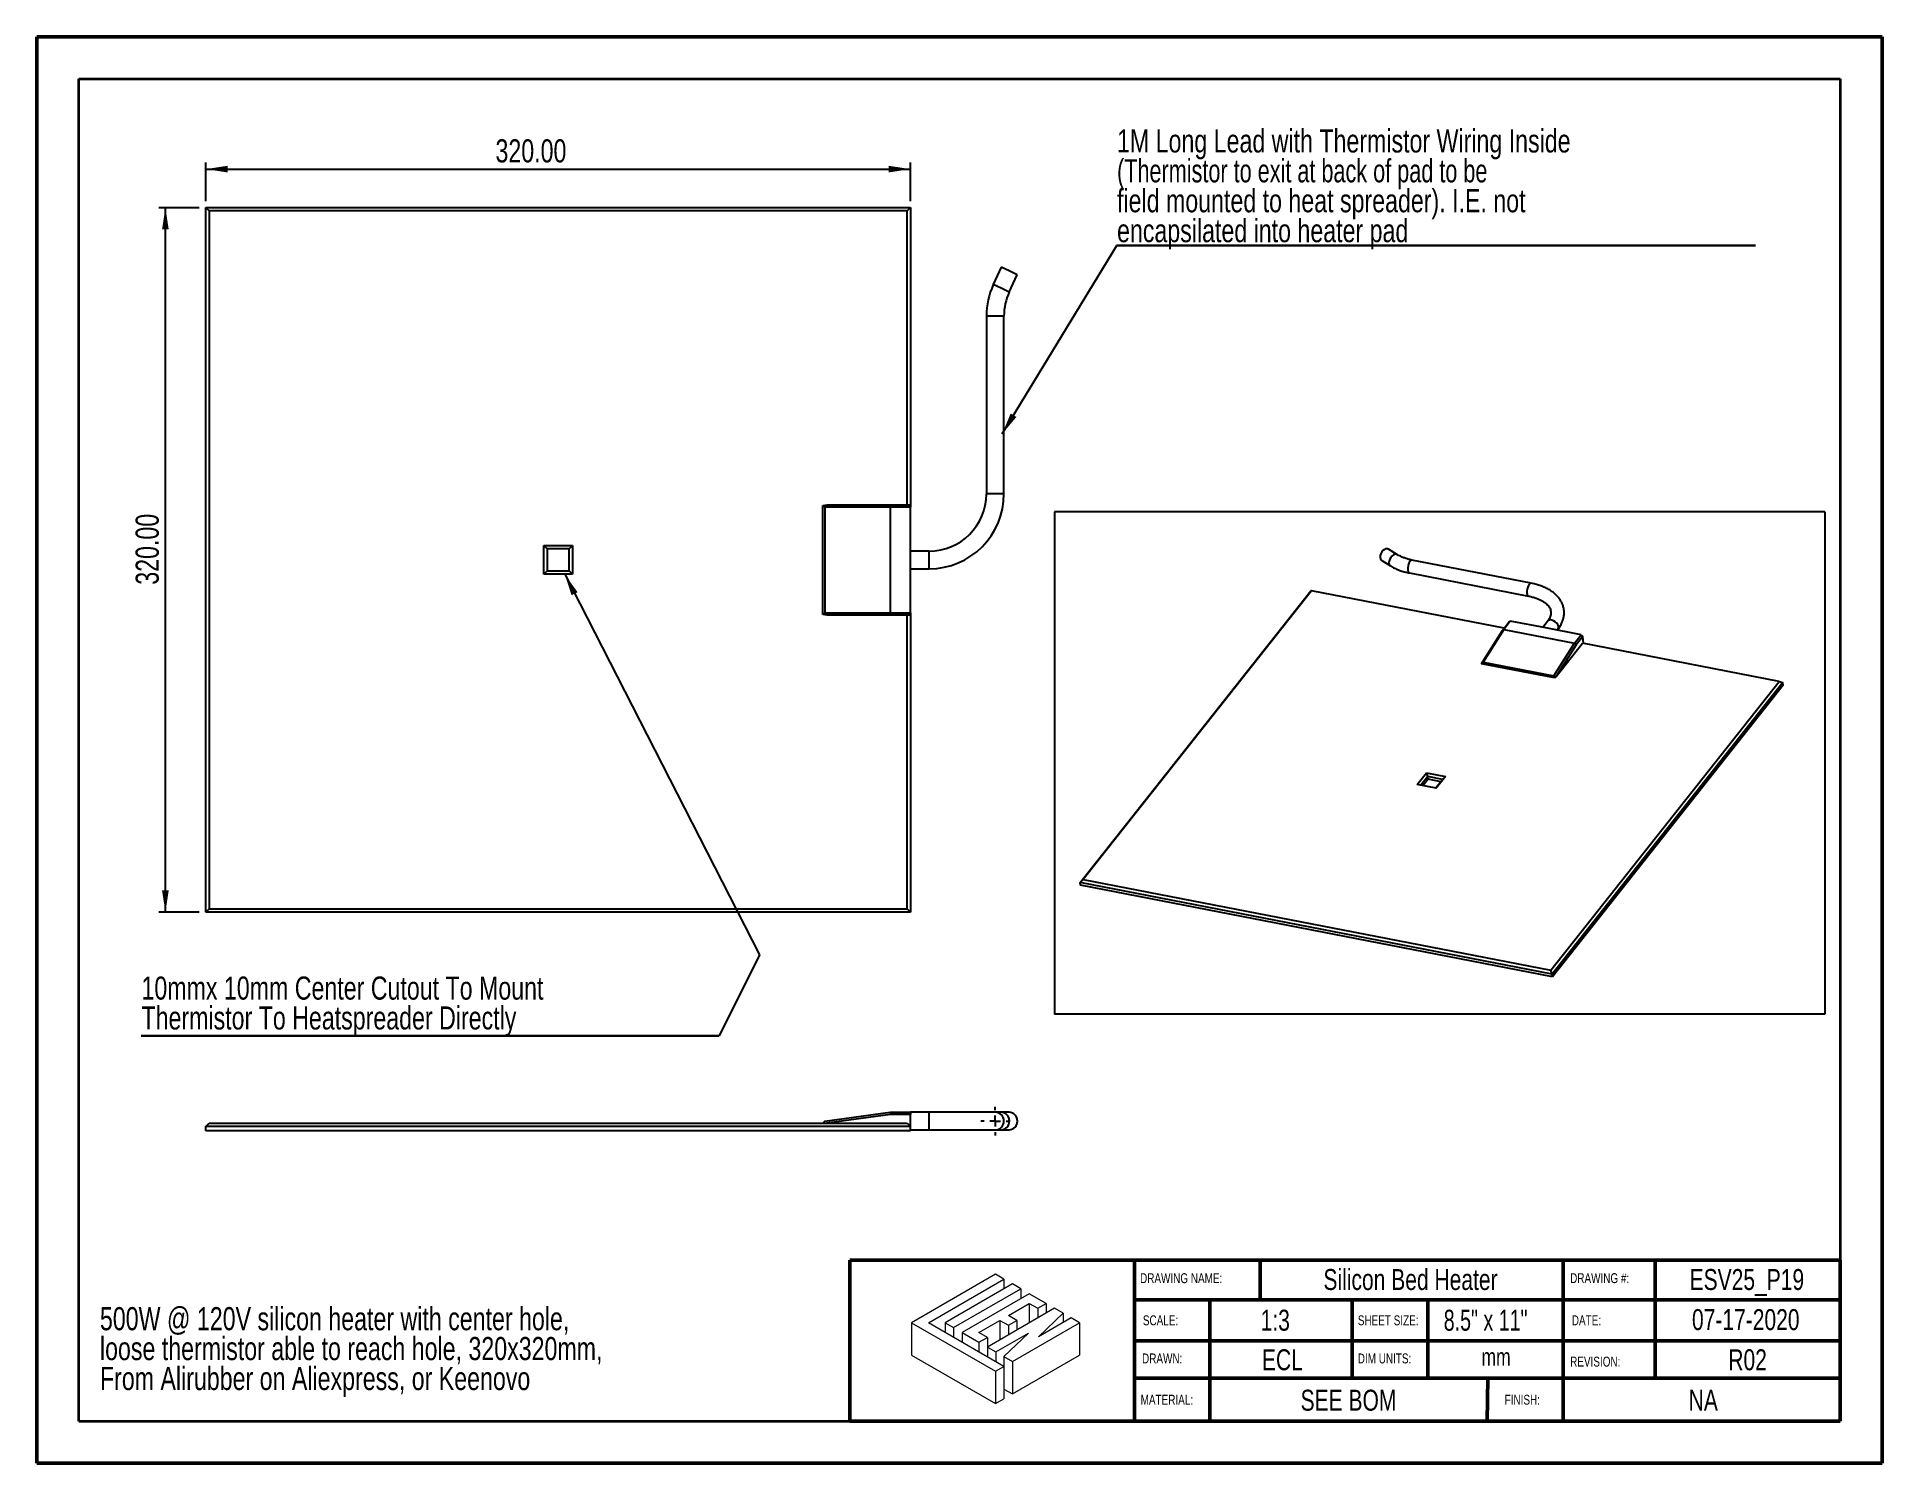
# Model space of a CAD drawing. Header units: millimetres. Extents: x 0 to 279, y 0 to 216.
import ezdxf

# ---------------------------------------------------------------- set-up
doc = ezdxf.new("R2010")
doc.units = ezdxf.units.MM
for name, color, linetype in [('PAGE_BORDER', 7, 'Continuous'), ('TITLE_BLOCK_BORDER', 7, 'Continuous'), ('TITLE_BLOCK_TEXT', 8, 'Continuous')]:
    doc.layers.add(name, color=color, linetype=linetype)
doc.styles.add('SLDTEXTSTYLE0', font='TXT', dxfattribs={"width": 0.75})
doc.styles.add('SLDTEXTSTYLE1', font='TXT', dxfattribs={"width": 0.7})
doc.dimstyles.new('SLDDIMSTYLE0', dxfattribs={"dimtxt": 3.5, "dimasz": 3.302, "dimexe": 0, "dimexo": 0.0625, "dimgap": 0.875, "dimtad": 1, "dimlfac": 3, "dimrnd": 1e-09, "dimzin": 4, "dimdsep": 46, "dimtxsty": 'SLDTEXTSTYLE0', "dimsah": 1, "dimcen": 0.09, "dimadec": 0, "dimazin": 1, "dimtfac": 1, "dimtofl": 0, "dimtmove": 0, "dimatfit": 3, "dimfxl": 1, "dimfrac": 2, "dimtolj": 1, "dimtzin": 12, "dimarcsym": 0})

# ---------------------------------------------------------------- blocks, each defined once
blk = doc.blocks.new('Lien3D Logo')
at = {"color": 7, "linetype": 'Continuous', "lineweight": 18}
for p, q in [((10.61, 16.33), (0, 10.21)), ((11.67, 15.71), (10.61, 16.33)), ((2.13, 10.21), (11.67, 15.71)), ((12.73, 15.1), (4.26, 10.21)), ((5.32, 9.59), (13.8, 14.49)), ((11.67, 15.71), (11.67, 14.49)), ((13.8, 14.49), (12.73, 15.1)), ((13.8, 14.49), (13.8, 13.26)), ((14.86, 13.87), (6.38, 8.98)), ((18.05, 12.03), (9.57, 7.13)), ((12.22, 11.12), (14.86, 12.64)), ((16.99, 12.64), (14.86, 13.87)), ((14.86, 12.64), (15.93, 12.03)), ((14.86, 12.64), (14.86, 10.19)), ((15.93, 12.03), (16.99, 12.64)), ((15.93, 12.03), (15.93, 10.8)), ((16.99, 12.64), (16.99, 11.42)), ((19.12, 11.42), (18.05, 12.03)), ((0, 10.21), (0, 6.12)), ((0, 10.21), (10.61, 4.08)), ((11.67, 4.7), (2.13, 10.21)), ((4.26, 10.21), (4.26, 8.98)), ((4.26, 10.21), (5.32, 9.59)), ((5.32, 9.59), (5.32, 8.36)), ((8.51, 8.98), (11.15, 10.5)), ((11.15, 10.5), (12.22, 9.89)), ((11.15, 10.5), (11.15, 8.05)), ((13.28, 10.5), (12.22, 11.12)), ((12.22, 9.89), (13.28, 10.5)), ((12.22, 9.89), (12.22, 8.66)), ((12.73, 5.31), (21.21, 10.21)), ((13.28, 10.5), (13.28, 9.28)), ((16.04, 8.45), (19.12, 11.42)), ((20.15, 10.82), (16.04, 8.45)), ((19.12, 11.42), (19.12, 10.22)), ((21.21, 10.21), (20.15, 10.82)), ((21.21, 10.21), (21.21, 6.12)), ((6.38, 8.98), (8.51, 7.75)), ((6.38, 8.98), (6.38, 7.75)), ((9.57, 8.36), (8.51, 8.98)), ((8.51, 7.75), (9.57, 8.36)), ((8.51, 7.75), (8.51, 6.52)), ((9.57, 8.36), (9.57, 7.13)), ((9.57, 7.13), (10.64, 6.52)), ((9.57, 7.13), (9.57, 5.91)), ((10.64, 6.52), (14.75, 8.89)), ((14.75, 8.89), (11.67, 5.93)), ((0, 6.12), (10.61, 0)), ((10.61, 4.08), (11.67, 4.7)), ((10.64, 6.52), (10.64, 5.29)), ((11.67, 5.93), (12.73, 5.31)), ((11.67, 5.93), (11.67, 4.7)), ((11.67, 4.7), (11.67, 0.61)), ((12.73, 1.23), (21.21, 6.12)), ((12.73, 5.31), (12.73, 1.23)), ((10.61, 4.08), (10.61, 0)), ((10.61, 0), (11.67, 0.61)), ((11.67, 1.84), (12.73, 1.23))]:
    blk.add_line(p, q, dxfattribs=at)
blk = doc.blocks.new('SW_NOTE_177')
at = {"layer": 'TITLE_BLOCK_BORDER', "color": 0, "char_height": 3.5, "attachment_point": 1, "style": 'SLDTEXTSTYLE0'}
for s, insert in [('500W @ 120V silicon heater with center hole,', (0, 4.51)), ('loose thermistor able to reach hole, 320x320mm,', (0, -0.01)), ('From Alirubber on Aliexpress, or Keenovo', (0, -4.54))]:
    blk.add_mtext(s, dxfattribs=dict(at, insert=insert))
blk = doc.blocks.new('_D')
at = {"layer": 'TITLE_BLOCK_BORDER'}
for p, q in [((25.59, 191.05), (25.59, 196.89)), ((25.59, 195.89), (132.26, 195.89)), ((132.26, 191.05), (132.26, 196.89))]:
    blk.add_line(p, q, dxfattribs=at)
for points in [[(25.59, 195.89), (28.89, 195.38), (28.89, 196.39)], [(132.26, 195.89), (128.96, 196.39), (128.96, 195.38)]]:
    blk.add_solid(points, dxfattribs=at)
at = {"layer": 'TITLE_BLOCK_BORDER', "insert": (69.44, 200.4), "char_height": 3.5, "attachment_point": 1, "style": 'SLDTEXTSTYLE0'}
blk.add_mtext('320.00', dxfattribs=at)
blk = doc.blocks.new('_D_1')
at = {"layer": 'TITLE_BLOCK_BORDER'}
for p, q in [((24.59, 190.05), (18.46, 190.05)), ((19.46, 83.38), (19.46, 190.05)), ((24.59, 83.38), (18.46, 83.38))]:
    blk.add_line(p, q, dxfattribs=at)
for points in [[(19.46, 190.05), (18.95, 186.75), (19.96, 186.75)], [(19.46, 83.38), (19.96, 86.69), (18.95, 86.69)]]:
    blk.add_solid(points, dxfattribs=at)
at = {"layer": 'TITLE_BLOCK_BORDER', "insert": (14.95, 132.97), "char_height": 3.5, "attachment_point": 1, "rotation": 90, "style": 'SLDTEXTSTYLE0'}
blk.add_mtext('320.00', dxfattribs=at)
blk = doc.blocks.new('SW_NOTE_178')
at = {"layer": 'TITLE_BLOCK_BORDER', "color": 0}
for p, q in [((-0.06, -13.07), (96.68, -13.07)), ((96.68, -13.07), (-0.06, -13.07)), ((-0.06, -13.07), (96.68, -13.07)), ((96.68, -13.07), (-0.06, -13.07)), ((-0.06, -13.07), (96.68, -13.07)), ((96.68, -13.07), (-0.06, -13.07))]:
    blk.add_line(p, q, dxfattribs=at)
at = {"layer": 'TITLE_BLOCK_BORDER', "color": 0, "char_height": 3.5, "attachment_point": 1}
for s, insert, style in [('1M Long Lead with Thermistor Wiring Inside', (0, 4.51), 'SLDTEXTSTYLE0'), ('(Thermistor to exit at back of pad to be', (0, -0.01), 'SLDTEXTSTYLE1'), ('field mounted to heat spreader). I.E. not', (0, -4.54), 'SLDTEXTSTYLE0'), ('encapsilated into heater pad', (0, -9.07), 'SLDTEXTSTYLE0')]:
    blk.add_mtext(s, dxfattribs=dict(at, insert=insert, style=style))
blk = doc.blocks.new('SW_NOTE_179')
at = {"layer": 'TITLE_BLOCK_BORDER', "color": 0}
for p, q in [((-0.03, -4.47), (87.48, -4.47)), ((87.48, -4.47), (-0.03, -4.47)), ((-0.03, -4.47), (87.48, -4.47)), ((87.48, -4.47), (-0.03, -4.47)), ((-0.03, -4.47), (87.48, -4.47)), ((87.48, -4.47), (-0.03, -4.47))]:
    blk.add_line(p, q, dxfattribs=at)
at = {"layer": 'TITLE_BLOCK_BORDER', "color": 0, "char_height": 3.5, "attachment_point": 1, "style": 'SLDTEXTSTYLE0'}
for s, insert in [('10mmx 10mm Center Cutout To Mount', (0, 4.51)), ('Thermistor To Heatspreader Directly', (0, -0.01))]:
    blk.add_mtext(s, dxfattribs=dict(at, insert=insert))
blk = doc.blocks.new('SW_CENTERMARKSYMBOL_109')
at = {"layer": 'TITLE_BLOCK_BORDER', "color": 0}
for p, q in [((-1.67, 0), (-2.17, 0)), ((0, 0), (-0.83, 0)), ((0, 1.67), (0, 2.17)), ((0, 0), (0, 0.83)), ((0, 0), (0, -0.83)), ((0, 0), (0.83, 0)), ((1.67, 0), (2.17, 0)), ((0, -1.67), (0, -2.17))]:
    blk.add_line(p, q, dxfattribs=at)

msp = doc.modelspace()

# ---------------------------------------------------------------- linework, layer by layer
at = {"color": 7, "linetype": 'Continuous', "lineweight": 50}
for p, q in [((0, 0), (0, 215.9)), ((0, 215.9), (279.4, 215.9)), ((279.4, 0), (279.4, 215.9)), ((0, 0), (279.4, 0))]:
    msp.add_line(p, q, dxfattribs=at)
at = {"color": 7, "linetype": 'Continuous', "lineweight": 25}
for p, q in [((25.5914, 190.0509), (132.258, 190.0509)), ((25.5914, 190.0509), (26.0914, 189.5509)), ((25.5914, 83.3843), (25.5914, 190.0509)), ((131.758, 189.5509), (132.258, 190.0509)), ((132.258, 190.0509), (132.258, 145.0509)), ((26.0914, 189.5509), (26.0914, 83.8843)), ((131.758, 189.5509), (26.0914, 189.5509)), ((131.758, 145.0509), (131.758, 189.5509)), ((146.0273, 181.0226), (144.8158, 178.402)), ((147.2376, 180.4631), (146.0273, 181.0226)), ((147.2363, 177.283), (148.4478, 179.9036)), ((148.4478, 179.9036), (147.2376, 180.4631)), ((143.7696, 173.6462), (143.7696, 146.7176)), ((146.4363, 146.7176), (146.4363, 173.6462)), ((119.0198, 144.9667), (119.6324, 145.0509)), ((119.3118, 144.7176), (119.0198, 144.9667)), ((119.0198, 128.4685), (119.0198, 144.9667)), ((129.2123, 144.7176), (119.3118, 144.7176)), ((119.3118, 144.7176), (119.3118, 128.7176)), ((119.6324, 145.0509), (129.2354, 145.0509)), ((129.2123, 144.7176), (129.2354, 145.0509)), ((132.258, 144.7176), (129.2123, 144.7176)), ((129.2123, 144.7176), (129.2123, 128.7176)), ((129.2354, 145.0509), (132.258, 145.0509)), ((132.258, 145.0509), (132.258, 144.7176)), ((132.258, 136.7176), (132.258, 144.7176)), ((76.758, 138.8843), (81.0914, 138.8843)), ((76.758, 134.5509), (76.758, 138.8843)), ((76.758, 138.8843), (77.258, 138.3843)), ((80.5914, 138.3843), (77.258, 138.3843)), ((77.258, 138.3843), (77.258, 135.0509)), ((80.5914, 138.3843), (81.0914, 138.8843)), ((80.5914, 135.0509), (80.5914, 138.3843)), ((81.0914, 138.8843), (81.0914, 134.5509)), ((135.103, 138.0509), (132.258, 138.0509)), ((206.0379, 137.5054), (204.6782, 138.3475)), ((76.758, 134.5509), (77.258, 135.0509)), ((81.0914, 134.5509), (76.758, 134.5509)), ((77.258, 135.0509), (80.5914, 135.0509)), ((80.5914, 135.0509), (81.0914, 134.5509)), ((132.258, 128.7176), (132.258, 136.7176)), ((132.258, 135.3843), (135.103, 135.3843)), ((203.6252, 136.6472), (204.9849, 135.8051)), ((207.8312, 134.746), (225.878, 131.2456)), ((226.2588, 133.2091), (208.212, 136.7094)), ((157.9783, 87.8833), (192.8894, 132.0336)), ((193.0213, 132.0676), (158.4375, 88.3312)), ((193.0213, 132.0676), (192.8894, 132.0336)), ((222.1934, 126.4094), (193.0213, 132.0676)), ((119.3118, 128.7176), (119.0198, 128.4685)), ((119.3118, 128.7176), (129.2123, 128.7176)), ((129.2123, 128.7176), (132.258, 128.7176)), ((129.2123, 128.7176), (129.2354, 128.3843)), ((132.258, 128.7176), (132.258, 128.3843)), ((119.6324, 128.3843), (119.0198, 128.4685)), ((129.2354, 128.3843), (119.6324, 128.3843)), ((132.258, 128.3843), (129.2354, 128.3843)), ((131.758, 83.8843), (131.758, 128.3843)), ((132.258, 128.3843), (132.258, 83.3843)), ((218.8754, 121.2643), (221.913, 126.0548)), ((222.1025, 126.2058), (218.9708, 121.2669)), ((221.913, 126.0548), (222.9023, 127.3059)), ((222.1025, 126.2058), (221.913, 126.0548)), ((223.0993, 127.4665), (222.1025, 126.2058)), ((222.1025, 126.2058), (232.8253, 124.126)), ((222.9023, 127.3059), (223.0993, 127.4665)), ((228.4607, 126.4266), (223.0993, 127.4665)), ((228.7128, 127.4087), (228.006, 126.5148)), ((233.8221, 125.3867), (228.4607, 126.4266)), ((230.2167, 126.086), (230.2816, 126.1681)), ((229.6936, 119.1871), (232.8253, 124.126)), ((230.045, 119.0978), (234.0136, 124.1168)), ((233.0826, 123.8883), (230.045, 119.0978)), ((232.8253, 124.126), (233.8221, 125.3867)), ((232.8253, 124.126), (233.0826, 123.8883)), ((234.0719, 125.1394), (233.0826, 123.8883)), ((233.8221, 125.3867), (234.0719, 125.1394)), ((263.8364, 118.3324), (234.0136, 124.1168)), ((234.2089, 124.0789), (234.0719, 125.1394)), ((218.9708, 121.2669), (218.7314, 120.9998)), ((218.7314, 120.9998), (218.8754, 121.2643)), ((229.788, 118.8552), (218.7314, 120.9998)), ((218.9708, 121.2669), (229.6936, 119.1871)), ((229.2526, 74.596), (263.8364, 118.3324)), ((264.3746, 118.1685), (229.4636, 74.0182)), ((264.4273, 117.7606), (229.5163, 73.6103)), ((229.6936, 119.1871), (229.788, 118.8552)), ((230.045, 119.0978), (229.788, 118.8552)), ((263.8364, 118.3324), (264.3746, 118.1685)), ((264.4273, 117.7606), (264.3746, 118.1685)), ((208.9758, 102.7166), (210.394, 104.5102)), ((210.605, 103.9324), (209.5548, 102.6043)), ((210.6577, 103.5245), (209.8801, 102.5412)), ((210.394, 104.5102), (213.2981, 103.947)), ((210.605, 103.9324), (210.394, 104.5102)), ((210.6577, 103.5245), (210.605, 103.9324)), ((212.8389, 103.4991), (210.605, 103.9324)), ((212.5663, 103.1543), (210.6577, 103.5245)), ((211.7888, 102.171), (212.8389, 103.4991)), ((213.2981, 103.947), (211.8799, 102.1534)), ((212.8389, 103.4991), (213.2981, 103.947)), ((211.8799, 102.1534), (208.9758, 102.7166)), ((157.9783, 87.8833), (158.4375, 88.3312)), ((229.4636, 74.0182), (157.9783, 87.8833)), ((158.031, 87.4755), (157.9783, 87.8833)), ((229.5163, 73.6103), (158.031, 87.4755)), ((158.4375, 88.3312), (229.2526, 74.596)), ((25.5914, 83.3843), (26.0914, 83.8843)), ((26.0914, 83.8843), (131.758, 83.8843)), ((131.758, 83.8843), (132.258, 83.3843)), ((132.258, 83.3843), (25.5914, 83.3843)), ((229.4636, 74.0182), (229.2526, 74.596)), ((229.5163, 73.6103), (229.4636, 74.0182)), ((119.3118, 51.7382), (129.2123, 53.1129)), ((129.2123, 53.1129), (129.2354, 52.7795)), ((129.2123, 53.1129), (132.258, 53.1129)), ((135.103, 53.1129), (132.258, 53.1129)), ((132.258, 53.1129), (132.258, 52.7795)), ((145.103, 53.1129), (135.103, 53.1129)), ((146.026, 53.1129), (145.103, 53.1129)), ((147.2376, 53.1129), (146.026, 53.1129)), ((25.5914, 50.9462), (26.0914, 51.4462)), ((25.5914, 50.2795), (25.5914, 50.9462)), ((132.258, 50.9462), (25.5914, 50.9462)), ((26.0914, 51.4462), (131.758, 51.4462)), ((119.3118, 51.7382), (119.0198, 51.4462)), ((129.2354, 52.7795), (119.6324, 51.4462)), ((132.258, 52.7795), (129.2354, 52.7795)), ((131.758, 51.4462), (132.258, 50.9462)), ((132.258, 50.9462), (132.258, 52.7795)), ((132.258, 50.2795), (132.258, 50.9462)), ((132.258, 50.4462), (135.103, 50.4462)), ((135.103, 50.4462), (145.103, 50.4462)), ((145.103, 50.4462), (146.026, 50.4462)), ((146.026, 50.4462), (147.2376, 50.4462)), ((132.258, 50.2795), (25.5914, 50.2795))]:
    msp.add_line(p, q, dxfattribs=at)
at = {"color": 8, "linetype": 'Continuous', "lineweight": 25}
for p, q in [((146.026, 177.8425), (144.8158, 178.402)), ((147.2363, 177.283), (146.026, 177.8425)), ((145.103, 173.6462), (143.7696, 173.6462)), ((146.4363, 173.6462), (145.103, 173.6462)), ((145.103, 146.7176), (143.7696, 146.7176)), ((146.4363, 146.7176), (145.103, 146.7176)), ((135.103, 136.7176), (135.103, 138.0509)), ((135.103, 135.3843), (135.103, 136.7176)), ((135.103, 50.4462), (135.103, 53.1129))]:
    msp.add_line(p, q, dxfattribs=at)
at = {"color": 7, "linetype": 'Continuous', "lineweight": 25, "flags": 128}
msp.add_lwpolyline([(204.0463, 138.313), (203.8237, 138.1506), (203.6302, 137.9301), (203.4831, 137.6711), (203.3954, 137.3967), (203.3749, 137.1313), (203.4234, 136.8983), (203.5366, 136.7186), (203.6252, 136.6472)], dxfattribs=at)
at = {"color": 8, "linetype": 'Continuous', "lineweight": 25, "flags": 128}
for points in [[(205.406, 137.4709), (205.1834, 137.3085), (204.99, 137.088), (204.8429, 136.829), (204.7551, 136.5546), (204.7346, 136.2892), (204.7831, 136.0562), (204.8963, 135.8765), (204.9851, 135.8049)], [(207.9162, 136.5434), (207.7923, 136.3445), (207.6887, 136.0908), (207.6147, 135.8048), (207.5769, 135.512), (207.5786, 135.2383), (207.6196, 135.0081), (207.6964, 134.8419), (207.802, 134.7544), (207.8312, 134.746)], [(225.963, 133.0431), (225.8391, 132.8442), (225.7355, 132.5904), (225.6615, 132.3045), (225.6237, 132.0116), (225.6254, 131.738), (225.6664, 131.5078), (225.7432, 131.3416), (225.8488, 131.254), (225.877, 131.2458)], [(230.2816, 126.1681), (230.3238, 126.2304), (230.3919, 126.4379), (230.3804, 126.6765), (230.2905, 126.9251), (230.1301, 127.1615), (229.9135, 127.3647), (229.6599, 127.5168), (229.3919, 127.6041)]]:
    msp.add_lwpolyline(points, dxfattribs=at)
at = {"color": 7, "linetype": 'Continuous', "lineweight": 25}
for centre, radius, start, end in [((155.103, 173.6462), 11.3333, 155.188418, 180), ((155.103, 173.6462), 8.6667, 155.188418, 180), ((135.103, 146.7176), 8.6667, 270, 0), ((135.103, 146.7176), 11.3333, 270, 0), ((204.3913, 137.797), 0.6208, 62.476088, 123.76458), ((145.103, 51.7795), 1.3333, 270, 90), ((147.141, 51.7795), 1.3368, 274.143831, 85.856169)]:
    msp.add_arc(centre, radius, start, end, dxfattribs=at)
at = {"color": 8, "linetype": 'Continuous', "lineweight": 25}
for centre, radius, start, end in [((205.7512, 136.9545), 0.6212, 62.62948, 123.753956), ((208.1891, 136.4037), 0.3065, 85.707618, 152.891157), ((226.2359, 132.9034), 0.3065, 85.709298, 152.890868), ((229.2057, 126.9737), 0.6574, 73.549626, 138.568645), ((145.9294, 51.7795), 1.3368, 274.143831, 85.856169)]:
    msp.add_arc(centre, radius, start, end, dxfattribs=at)
at = {"color": 7, "linetype": 'Continuous', "lineweight": 25}
for points, knots in [([(208.212, 136.7094), (208.1073, 136.7309), (207.8028, 136.7934), (207.328, 136.9239), (206.8109, 137.109), (206.3791, 137.3051), (206.1417, 137.4445), (206.0379, 137.5054)], [0, 0, 0, 0, 0.12239062, 0.35615967, 0.58880169, 0.82025719, 1, 1, 1, 1]), ([(204.9849, 135.8051), (205.0845, 135.7456), (205.3676, 135.5767), (205.8747, 135.331), (206.5176, 135.0832), (207.171, 134.886), (207.6218, 134.7904), (207.8312, 134.746)], [0, 0, 0, 0, 0.122750418, 0.349060638, 0.57588927, 0.802961909, 1, 1, 1, 1]), ([(230.2816, 126.1681), (230.3497, 126.2575), (230.5415, 126.5095), (230.8021, 126.9417), (231.0359, 127.4651), (231.1885, 127.9954), (231.2603, 128.5235), (231.253, 129.0429), (231.1696, 129.548), (231.0131, 130.0346), (230.7865, 130.4995), (230.4916, 130.9406), (230.1295, 131.3557), (229.7013, 131.7422), (229.2092, 132.0966), (228.657, 132.415), (228.0505, 132.694), (227.3959, 132.9299), (226.7936, 133.0984), (226.4052, 133.1788), (226.2588, 133.2091)], [0, 0, 0, 0, 0.033301899, 0.093893833, 0.153711732, 0.212196388, 0.269271413, 0.32515204, 0.380277024, 0.435155059, 0.490218818, 0.545987897, 0.60283683, 0.660928166, 0.720188724, 0.780357728, 0.841095365, 0.902092721, 0.963096783, 1, 1, 1, 1]), ([(225.878, 131.2456), (225.9827, 131.2242), (226.2872, 131.1616), (226.7618, 131.0311), (227.2798, 130.8462), (227.7425, 130.6338), (228.1458, 130.3994), (228.4862, 130.1487), (228.7624, 129.8874), (228.9755, 129.62), (229.1288, 129.348), (229.2257, 129.0668), (229.2634, 128.7786), (229.2414, 128.4809), (229.1626, 128.1799), (229.0239, 127.8653), (228.8644, 127.6059), (228.7446, 127.4499), (228.7128, 127.4087)], [0, 0, 0, 0, 0.03424174, 0.09964429, 0.16473152, 0.2294868, 0.29399031, 0.35843012, 0.42308216, 0.48858325, 0.55603912, 0.62720807, 0.70419073, 0.77661396, 0.84370511, 0.90763529, 0.97555984, 1, 1, 1, 1])]:
    msp.add_open_spline(points, degree=3, knots=knots, dxfattribs=at)
at = {"layer": 'PAGE_BORDER', "lineweight": 35}
for p, q in [((6.35, 209.55), (273.05, 209.55)), ((6.35, 6.35), (6.35, 209.55)), ((273.05, 209.55), (273.05, 6.35)), ((6.35, 6.35), (273.05, 6.35))]:
    msp.add_line(p, q, dxfattribs=at)
at = {"layer": 'TITLE_BLOCK_BORDER'}
for p, q in [((146.1668, 155.807), (163.4983, 184.3265)), ((270.7409, 143.9924), (154.0674, 143.9924)), ((154.0674, 143.9924), (154.0674, 67.9441)), ((270.7409, 143.9924), (270.7409, 67.9441)), ((79.9148, 134.5509), (109.4104, 76.9267)), ((109.4104, 76.9267), (103.3183, 64.6794)), ((270.7409, 67.9441), (154.0674, 67.9441))]:
    msp.add_line(p, q, dxfattribs=at)
at = {"layer": 'TITLE_BLOCK_BORDER', "lineweight": 50}
for p, q in [((123.0873, 30.7079), (123.0873, 6.35)), ((166.1797, 30.7079), (123.0873, 30.7079)), ((166.1797, 30.7079), (166.1797, 6.35)), ((273.05, 30.7079), (166.1797, 30.7079)), ((185.238, 30.7079), (185.238, 24.7778)), ((231.1258, 30.7079), (231.1258, 6.35)), ((245.0295, 30.7079), (245.0295, 12.839)), ((273.05, 30.7079), (273.05, 6.35)), ((273.05, 24.7327), (166.1797, 24.7327)), ((177.6057, 24.7327), (177.6057, 6.35)), ((199.1605, 24.7327), (199.1605, 12.839)), ((210.638, 24.7327), (210.638, 12.839)), ((273.05, 18.5181), (166.1797, 18.5181)), ((166.3596, 12.839), (273.05, 12.839)), ((219.7048, 12.839), (219.6149, 6.35)), ((166.1797, 6.35), (123.0873, 6.35)), ((166.1797, 6.35), (273.05, 6.35))]:
    msp.add_line(p, q, dxfattribs=at)
at = {"layer": 'TITLE_BLOCK_BORDER'}
for points in [[(146.1668, 155.807), (148.3157, 158.3649), (147.4475, 158.8926)], [(79.9148, 134.5509), (80.9671, 131.3802), (81.8715, 131.8431)]]:
    msp.add_solid(points, dxfattribs=at)

# ---------------------------------------------------------------- block references
for name, p in [('SW_NOTE_178', (163.5545, 197.3929)), ('SW_NOTE_179', (15.8348, 69.1497)), ('SW_CENTERMARKSYMBOL_109', (145.103, 51.7795)), ('SW_NOTE_177', (9.5438, 19.0998))]:
    msp.add_blockref(name, p, dxfattribs=at)
at = {"layer": 'TITLE_BLOCK_BORDER', "xscale": 1.2, "yscale": 1.2, "zscale": 1.2}
msp.add_blockref('Lien3D Logo', (132.4321, 8.9975), dxfattribs=at)

# ---------------------------------------------------------------- texts
at = {"layer": 'TITLE_BLOCK_BORDER', "attachment_point": 2, "style": 'SLDTEXTSTYLE0'}
for s, insert, char_height in [('Silicon Bed Heater', (207.992, 29.3771), 3.175), ('ESV25_P19', (258.9253, 29.3771), 3.175), ('07-17-2020', (258.7556, 23.3056), 3.175), ('ECL', (188.5933, 17.2296), 3.175), ('mm', (220.9472, 17.3894), 2.64583), ('R02', (259.0329, 17.2296), 3.175), ('SEE BOM', (198.5989, 11.1053), 3.175), ('NA', (252.3244, 11.1053), 3.175)]:
    msp.add_mtext(s, dxfattribs=dict(at, insert=insert, char_height=char_height))
at = {"layer": 'TITLE_BLOCK_TEXT', "attachment_point": 1}
for s, insert, char_height, style in [('DRAWING NAME:', (167.0419, 28.7409), 1.5, 'SLDTEXTSTYLE0'), ('DRAWING #:', (232.1641, 28.7457), 1.5, 'SLDTEXTSTYLE0'), ('SCALE:', (167.4667, 22.3605), 1.5, 'SLDTEXTSTYLE0'), ('1:3', (185.2995, 23.2125), 3.175, 'SLDTEXTSTYLE0'), ('SHEET SIZE:', (200.0126, 22.3605), 1.5, 'SLDTEXTSTYLE0'), ('8.5" x 11"', (213.0235, 23.2125), 3.175, 'SLDTEXTSTYLE1'), ('DATE:', (232.4175, 22.3605), 1.5, 'SLDTEXTSTYLE0'), ('DRAWN:', (167.3439, 16.5911), 1.5, 'SLDTEXTSTYLE0'), ('DIM UNITS:', (200.0083, 16.5911), 1.5, 'SLDTEXTSTYLE0'), ('REVISION:', (232.1641, 16.1111), 1.5, 'SLDTEXTSTYLE0'), ('MATERIAL:', (167.1307, 10.3416), 1.5, 'SLDTEXTSTYLE0'), ('FINISH:', (222.2447, 10.3416), 1.5, 'SLDTEXTSTYLE0')]:
    msp.add_mtext(s, dxfattribs=dict(at, insert=insert, char_height=char_height, style=style))

# ---------------------------------------------------------------- dimensions: what is measured, and where the dimension line sits
at = {"layer": 'TITLE_BLOCK_BORDER'}
dim = msp.add_linear_dim(base=(132.258, 195.8866), p1=(25.5914, 190.0509), p2=(132.258, 190.0509), dimstyle='SLDDIMSTYLE0', dxfattribs=at)
dim.commit()
dim.dimension.update_dxf_attribs({"geometry": '_D', "text_midpoint": (76.5492, 195.8866), "dimtype": 160})
dim = msp.add_linear_dim(base=(19.457, 190.0509), p1=(25.5914, 83.3843), p2=(25.5914, 190.0509), angle=90, dimstyle='SLDDIMSTYLE0', dxfattribs=at)
dim.commit()
dim.dimension.update_dxf_attribs({"geometry": '_D_1', "text_midpoint": (19.457, 140.0812), "dimtype": 160})

doc.saveas('drawing.dxf')
